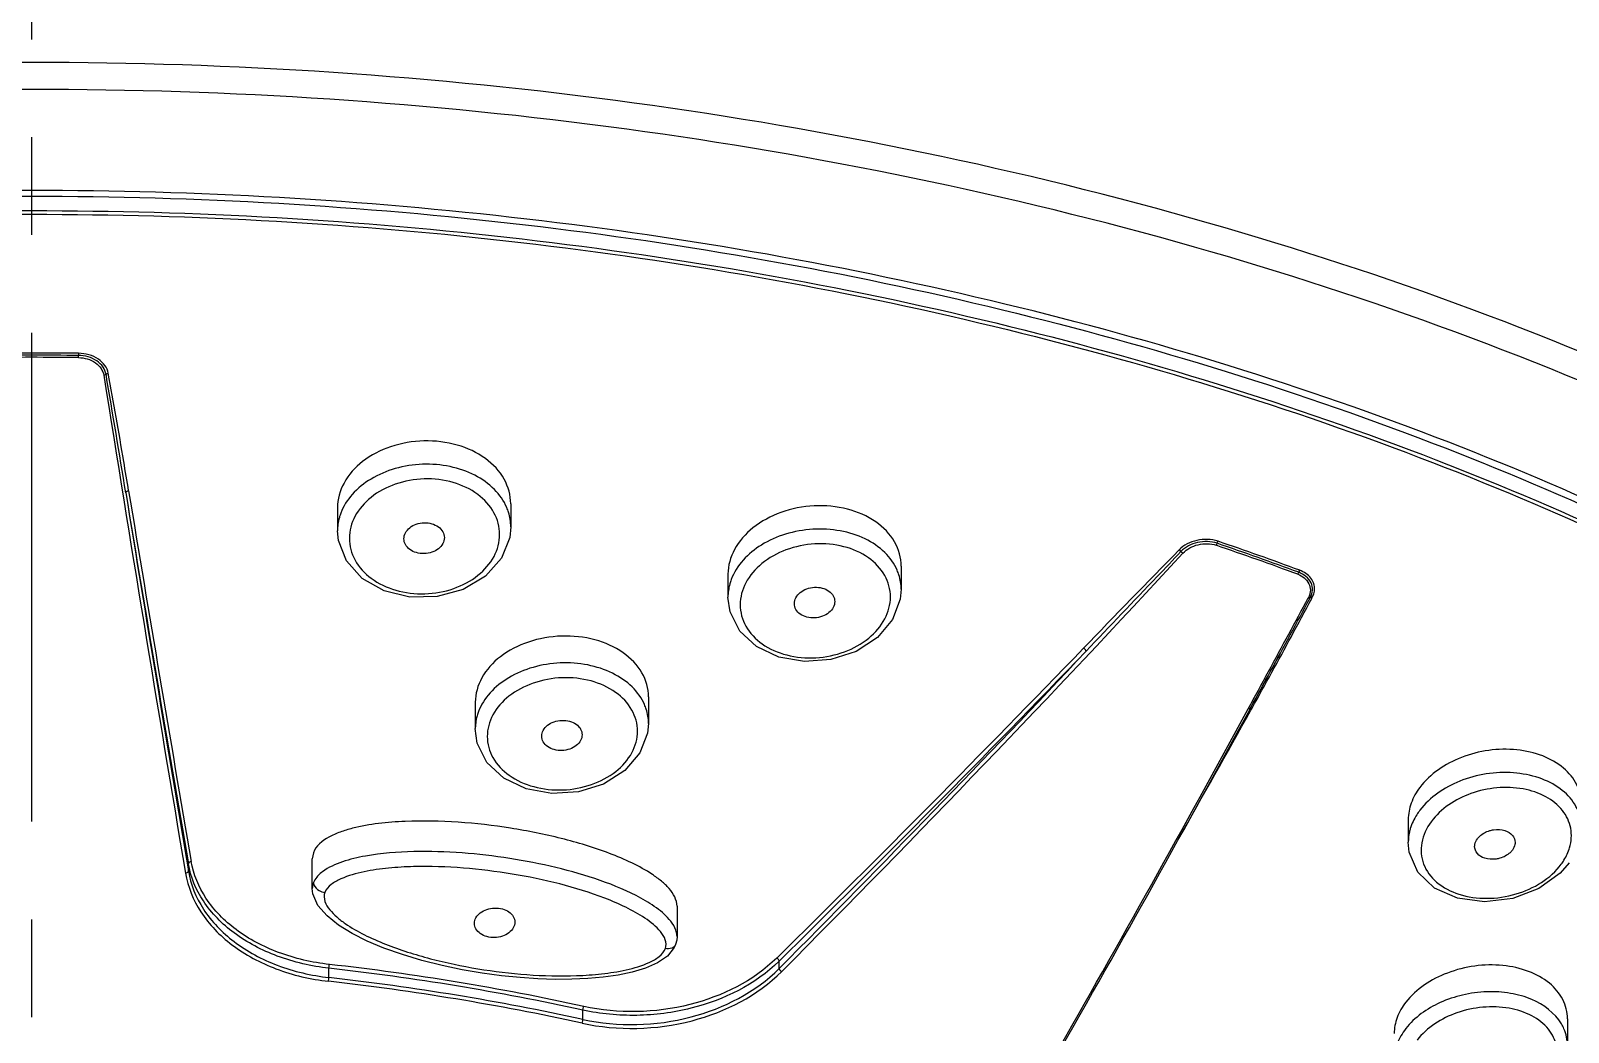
# Model space of a CAD drawing. Header units: millimetres. Extents: x 601 to 1195, y -13 to 407.
# Drawn here: x 919.64 to 939.61, y 301.3 to 314.3 of the extents above; entities that cross this region are included whole.
import ezdxf

# ---------------------------------------------------------------- set-up
doc = ezdxf.new("R2010")
doc.units = ezdxf.units.MM
doc.header["$LTSCALE"] = 0.1
doc.linetypes.add('CENTERX2', pattern=[101.6, 63.5, -12.7, 12.7, -12.7])
doc.layers.add('CENTER', color=1, linetype='CENTERX2')

msp = doc.modelspace()

# ---------------------------------------------------------------- linework, layer by layer
for p, q in [((925.8785, 308.1593), (925.8785, 307.8603)), ((925.8785, 308.1593), (925.8785, 307.8603)), ((923.6285, 308.1071), (923.6285, 307.8096)), ((923.6285, 308.1071), (923.6285, 307.8096)), ((925.8785, 307.8601), (925.8651, 307.7221)), ((930.9496, 307.3487), (930.9496, 307.0489)), ((930.9496, 307.3487), (930.9496, 307.0489)), ((928.6996, 307.2446), (928.6996, 306.9479)), ((928.6996, 307.2446), (928.6996, 306.9479)), ((928.7266, 306.7544), (928.6996, 306.9476)), ((930.9496, 307.0488), (930.9381, 306.9217)), ((936.2563, 306.9276), (936.2634, 306.941)), ((936.2823, 306.9309), (936.2897, 306.9449)), ((936.0039, 306.4565), (936.004, 306.4567)), ((925.4177, 305.5817), (925.4177, 305.2386)), ((925.4177, 305.5817), (925.4177, 305.2386)), ((927.6677, 305.652), (927.6677, 305.3068)), ((927.6677, 305.652), (927.6677, 305.3068)), ((935.4759, 305.4882), (935.4903, 305.5142)), ((935.4916, 305.511), (935.4817, 305.4929)), ((935.4924, 305.4788), (935.5071, 305.505)), ((925.4443, 305.0486), (925.4177, 305.2384)), ((927.6677, 305.3066), (927.6564, 305.1816)), ((937.5361, 304.0589), (937.5361, 303.7638)), ((937.5361, 303.7635), (937.5361, 303.7628)), ((923.3148, 303.6275), (923.3003, 303.5465)), ((921.6909, 303.3897), (921.6909, 303.4843)), ((923.3002, 303.1605), (923.3002, 303.5465)), ((939.6266, 303.494), (939.5107, 303.362)), ((923.3076, 303.0917), (923.3002, 303.1637)), ((923.3002, 303.1637), (923.3002, 303.1605)), ((923.3748, 302.9394), (923.3076, 303.0917)), ((928.0382, 302.9313), (928.0382, 302.5389)), ((928.0197, 302.434), (928.0031, 302.3962)), ((928.0198, 302.4343), (928.0197, 302.434)), ((928.0382, 302.5389), (928.0382, 302.5411)), ((929.3652, 302.1237), (929.3652, 302.2183)), ((923.517, 302.0058), (923.517, 302.1267)), ((926.8155, 301.4617), (926.8155, 301.5826)), ((939.6034, 301.4699), (939.6034, 301.1226))]:
    msp.add_line(p, q)
for points in [[(923.743, 307.4169), (923.6399, 307.6824), (923.6285, 307.8094)], [(925.8651, 307.7221), (925.7579, 307.453), (925.5494, 307.2191), (925.2603, 307.0468), (924.9229, 306.9538), (924.5694, 306.9474), (924.2332, 307.0285), (923.9474, 307.1905), (923.743, 307.4169)], [(930.9381, 306.9217), (930.8387, 306.658), (930.6408, 306.4226), (930.3635, 306.2424), (930.037, 306.1355), (929.6919, 306.1098), (929.3594, 306.1672), (929.07, 306.3034), (928.8521, 306.5058), (928.7266, 306.7544)], [(927.6564, 305.1816), (927.5571, 304.9224), (927.3599, 304.693), (927.0834, 304.519), (926.7574, 304.4178), (926.412, 304.3969), (926.0786, 304.458), (925.7879, 304.597), (925.5694, 304.8009), (925.4443, 305.0486)], [(939.5107, 303.362), (939.234, 303.1625), (938.894, 303.0324), (938.5271, 302.9881), (938.1755, 303.0354), (937.8781, 303.1684), (937.6615, 303.3745), (937.5486, 303.6351), (937.5361, 303.7635)], [(927.7838, 302.1955), (927.6293, 302.1281), (927.4567, 302.0764), (927.2729, 302.038), (927.0802, 302.0104), (926.8792, 301.9924), (926.6707, 301.9831), (926.455, 301.982), (926.2316, 301.989), (925.9995, 302.0044), (925.7579, 302.0286), (925.5066, 302.0626), (925.2484, 302.1068), (924.9865, 302.1618), (924.725, 302.2278), (924.471, 302.3039), (924.2321, 302.3885), (924.0137, 302.4801), (923.8168, 302.5788), (923.6421, 302.6861), (923.4918, 302.8052), (923.3748, 302.9394)], [(928.0031, 302.3962), (927.9126, 302.283), (927.7838, 302.1955)], [(928.0382, 302.541), (928.0344, 302.4911), (928.0198, 302.4343)]]:
    msp.add_lwpolyline(points)
for centre, radius, start, end in [((919.6516, 258.3189), 51.7985, 89.32232, 90.6776), ((919.6516, 258.3294), 51.7598, 89.32232, 90.6776), ((919.6516, 258.3406), 51.7209, 89.32232, 90.6776), ((918.318, 310.104), 1.9459, 358.64084, 359.45549), ((922.1216, 310.0685), 1.8578, 178.60107, 179.47316), ((1595.7791, 417.4002), 683.7027, 189.0523219, 189.6016068), ((702.2251, 272.6193), 221.5456, 9.268309, 9.672181), ((1612.6319, 422.5032), 701.117, 189.3744507, 189.7736376), ((1582.168, 415.1701), 669.8693, 189.1800295, 189.6058194), ((1612.5211, 422.5069), 700.9672, 189.3744507, 189.7736376), ((1091.7773, 153.6362), 220.0235, 135.60668, 136.070306), ((922.0815, 269.4807), 40.281, 69.63239, 71.23182), ((922.1656, 269.7095), 40.0656, 69.62748, 71.23672), ((922.1676, 269.7064), 40.0967, 69.62748, 71.23672), ((782.5208, 448.1917), 207.1722, 315.150305, 317.232474), ((936.0211, 307.0538), 0.2456, 331.77683, 334.91452), ((699.4566, 433.9772), 268.7085, 331.670689, 331.785209), ((852.8337, 351.3177), 94.4976, 331.658149, 331.982041), ((885.8158, 333.5578), 57.0602, 331.62116, 332.1832), ((702.5596, 432.3029), 265.1825, 331.432452, 331.670964), ((828.3055, 364.5505), 122.3677, 331.154476, 331.656993), ((702.624, 432.2911), 265.1424, 331.434809, 331.66719), ((866.238, 344.1343), 79.3122, 330.852881, 331.621032), ((770.7876, 463.2403), 225.9464, 314.56321, 315.999404), ((783.739, 447.0032), 205.4193, 315.147265, 316.746181), ((770.7858, 463.2342), 225.9945, 314.56321, 315.999404), ((713.0035, 426.5963), 253.2813, 330.2611, 331.436433), ((713.0736, 426.5811), 253.2345, 330.261086, 331.434281), ((693.8857, 440.1514), 276.6054, 330.467654, 330.864517), ((919.9121, 270.0023), 32.3757, 77.66845, 83.59651), ((919.8428, 269.4659), 32.6975, 77.70661, 83.55834), ((919.9117, 270.0025), 32.3259, 77.66845, 83.59651), ((919.843, 269.4654), 32.7472, 77.70661, 83.55834)]:
    msp.add_arc(centre, radius, start, end)
for points, knots in [([(919.6517, 324.768), (919.0048, 324.768), (917.712, 324.7351), (915.1379, 324.6001), (911.9523, 324.2843), (908.2023, 323.6652), (903.4276, 322.5379), (897.8766, 320.5959), (892.0058, 317.4149), (887.2482, 313.5343), (884.3186, 309.7346), (882.7893, 306.5224), (882.0548, 304.099), (881.7201, 301.6399), (881.7665, 299.9975), (881.8553, 299.1877)], [0, 0, 0, 0, 0.0382424, 0.0764289, 0.1523702, 0.2273559, 0.3009432, 0.4422259, 0.5736462, 0.6937318, 0.8027477, 0.853893, 0.9033727, 0.9518389, 1, 1, 1, 1]), ([(957.202, 304.0016), (956.8938, 305.4503), (955.8188, 308.3708), (953.0748, 312.3524), (949.2732, 315.9352), (944.5456, 319.0198), (939.0387, 321.518), (933.9954, 323.037), (929.7297, 323.9115), (926.4154, 324.3903), (923.6123, 324.6354), (921.3527, 324.7419), (920.2189, 324.768), (919.6517, 324.768)], [0, 0, 0, 0, 0.0967853, 0.200536, 0.3133712, 0.4359834, 0.567771, 0.7072145, 0.7791727, 0.852184, 0.9259111, 0.9629353, 1, 1, 1, 1]), ([(919.6517, 318.5656), (917.1232, 318.5656), (912.125, 318.2544), (904.9037, 316.8665), (898.2746, 314.6142), (892.5019, 311.5815), (887.8152, 307.8797), (884.9114, 304.246), (883.3869, 301.1679), (882.6489, 298.8465), (882.3017, 296.4879), (882.3342, 294.9107), (882.4147, 294.1329)], [0, 0, 0, 0, 0.1534796, 0.3030363, 0.4451277, 0.5769581, 0.6969511, 0.8052956, 0.8559126, 0.9047639, 0.952534, 1, 1, 1, 1]), ([(919.646, 318.6809), (915.9141, 318.6805), (910.3584, 318.1734), (903.2926, 316.4532), (898.4194, 314.7073), (894.0212, 312.5256), (889.1232, 309.2411), (886.1035, 306.0765), (884.6884, 303.7448)], [0, 0, 0, 0, 0.2836575, 0.4206838, 0.5520469, 0.6763569, 0.7926788, 1, 1, 1, 1]), ([(954.615, 303.7448), (953.1994, 306.0771), (950.1787, 309.2425), (945.279, 312.5275), (940.8792, 314.7093), (936.0043, 316.4552), (928.9362, 318.1749), (923.3788, 318.6812), (919.646, 318.6809)], [0, 0, 0, 0, 0.2073175, 0.3236405, 0.4479526, 0.5793183, 0.7163463, 1, 1, 1, 1]), ([(919.6517, 318.5656), (922.1801, 318.5656), (927.1783, 318.2544), (934.3997, 316.8665), (941.0288, 314.6142), (946.8015, 311.5814), (951.4881, 307.8796), (954.392, 304.2459), (955.9165, 301.1678), (956.6545, 298.8463), (957.0017, 296.4878), (956.9692, 294.9106), (956.8887, 294.1328)], [0, 0, 0, 0, 0.1534795, 0.3030362, 0.4451277, 0.5769582, 0.6969512, 0.8052956, 0.8559127, 0.9047639, 0.952534, 1, 1, 1, 1]), ([(919.6517, 313.8917), (917.0355, 313.8917), (911.8722, 313.5491), (904.45, 312.0222), (897.7214, 309.5542), (892.8205, 306.7273), (889.5667, 304.0756), (887.5411, 301.9853), (885.8944, 299.7673), (884.6477, 297.4462), (883.8192, 295.049), (883.4223, 292.6055), (883.4637, 290.149), (883.7799, 288.5418), (884.0046, 287.7544)], [0, 0, 0, 0, 0.1556216, 0.3067233, 0.4492796, 0.5802631, 0.6409905, 0.6984865, 0.7529561, 0.8047961, 0.8545991, 0.9031338, 0.951291, 1, 1, 1, 1]), ([(955.2988, 287.7542), (955.5234, 288.5417), (955.8397, 290.1489), (955.8811, 292.6054), (955.4841, 295.0489), (954.6556, 297.4461), (953.409, 299.7672), (951.7622, 301.9852), (949.7367, 304.0755), (946.4829, 306.7272), (941.5819, 309.5542), (934.8533, 312.0222), (927.4311, 313.549), (922.2678, 313.8917), (919.6517, 313.8917)], [0, 0, 0, 0, 0.048709, 0.0968661, 0.1454008, 0.1952038, 0.2470438, 0.3015134, 0.3590094, 0.4197369, 0.5507204, 0.6932767, 0.8443785, 1, 1, 1, 1]), ([(919.6517, 313.5415), (917.0674, 313.5415), (911.9664, 313.205), (904.6301, 311.7054), (897.9712, 309.2804), (893.1117, 306.5023), (889.8752, 303.8951), (887.8539, 301.8384), (886.2031, 299.655), (884.9439, 297.3688), (884.094, 295.006), (883.6668, 292.5954), (883.6696, 290.1692), (883.9556, 288.5784), (884.1643, 287.7985)], [0, 0, 0, 0, 0.1554286, 0.3063963, 0.4489243, 0.5800058, 0.6408224, 0.6984252, 0.7530062, 0.8049445, 0.8548117, 0.9033545, 0.9514448, 1, 1, 1, 1]), ([(955.1391, 287.7984), (955.3478, 288.5783), (955.6337, 290.1691), (955.6366, 292.5952), (955.2094, 295.0059), (954.3595, 297.3687), (953.1002, 299.6549), (951.4494, 301.8383), (949.4282, 303.895), (946.1917, 306.5023), (941.3322, 309.2804), (934.6733, 311.7054), (927.3369, 313.205), (922.2359, 313.5415), (919.6517, 313.5415)], [0, 0, 0, 0, 0.0485552, 0.0966454, 0.1451882, 0.1950554, 0.2469937, 0.3015747, 0.3591775, 0.4199942, 0.5510757, 0.6936037, 0.8445714, 1, 1, 1, 1]), ([(919.6517, 312.2288), (917.5032, 312.2288), (913.2484, 311.9855), (907.0647, 310.8991), (901.3084, 309.129), (896.1748, 306.7327), (891.8352, 303.7842), (888.4384, 300.3725), (886.4665, 297.157), (885.5277, 294.4999), (885.2651, 293.16), (885.1865, 292.4931)], [0, 0, 0, 0, 0.1503096, 0.2973795, 0.4382417, 0.5704293, 0.6923064, 0.8034212, 0.904905, 0.953019, 1, 1, 1, 1]), ([(885.3825, 292.5083), (885.4565, 293.169), (885.7093, 294.4971), (886.6273, 297.1342), (888.5728, 300.3312), (891.9396, 303.7278), (896.2526, 306.6673), (901.3633, 309.0585), (907.0996, 310.8261), (913.2653, 311.9112), (917.5088, 312.1542), (919.6517, 312.1542)], [0, 0, 0, 0, 0.0467425, 0.0946278, 0.195744, 0.3066627, 0.4285203, 0.5608384, 0.7019447, 0.8493338, 1, 1, 1, 1]), ([(954.1169, 292.493), (954.0383, 293.1599), (953.7757, 294.4998), (952.8369, 297.1569), (950.865, 300.3724), (947.4681, 303.7841), (943.1286, 306.7327), (937.9949, 309.1289), (932.2387, 310.8991), (926.055, 311.9855), (921.8001, 312.2288), (919.6517, 312.2288)], [0, 0, 0, 0, 0.046981, 0.095095, 0.1965787, 0.3076935, 0.4295707, 0.5617583, 0.7026206, 0.8496904, 1, 1, 1, 1]), ([(919.6517, 312.1542), (921.7952, 312.1542), (926.0399, 311.911), (932.2073, 310.8253), (937.9449, 309.0567), (943.0565, 306.6641), (947.3696, 303.723), (950.7358, 300.3247), (952.68, 297.1262), (953.5965, 294.488), (953.8484, 293.1595), (953.922, 292.4986)], [0, 0, 0, 0, 0.1506777, 0.2980761, 0.4391877, 0.5715058, 0.6933582, 0.8042678, 0.905375, 0.9532577, 1, 1, 1, 1]), ([(885.4709, 292.429), (885.5506, 293.0897), (885.8144, 294.4169), (886.7514, 297.0485), (888.7122, 300.2321), (892.0837, 303.6095), (896.3874, 306.5281), (901.4763, 308.8997), (907.1807, 310.6516), (913.3076, 311.7267), (917.5231, 311.9675), (919.6517, 311.9675)], [0, 0, 0, 0, 0.0469821, 0.0951057, 0.1966235, 0.3077726, 0.42967, 0.5618576, 0.7026999, 0.8497342, 1, 1, 1, 1]), ([(919.6517, 311.9675), (921.7802, 311.9675), (925.9957, 311.7267), (932.1226, 310.6516), (937.827, 308.8997), (942.916, 306.528), (947.2196, 303.6094), (950.5912, 300.232), (952.552, 297.0484), (953.4889, 294.4168), (953.7528, 293.0896), (953.8325, 292.4289)], [0, 0, 0, 0, 0.1502657, 0.2973001, 0.4381424, 0.57033, 0.6922275, 0.8033766, 0.9048943, 0.953018, 1, 1, 1, 1]), ([(885.507, 292.4479), (885.5891, 293.107), (885.8572, 294.4307), (886.8009, 297.0546), (888.7665, 300.2278), (892.1382, 303.5933), (896.4373, 306.5013), (901.5176, 308.8641), (907.2101, 310.6092), (913.3229, 311.6801), (917.5283, 311.9199), (919.6517, 311.9199)], [0, 0, 0, 0, 0.0469837, 0.0951204, 0.196684, 0.3078788, 0.4298032, 0.5619908, 0.7028061, 0.8497932, 1, 1, 1, 1]), ([(919.6517, 311.9199), (921.775, 311.9199), (925.9804, 311.6801), (932.0932, 310.6092), (937.7858, 308.864), (942.8661, 306.5012), (947.1652, 303.5933), (950.5369, 300.2277), (952.5024, 297.0545), (953.4461, 294.4306), (953.7143, 293.1069), (953.7963, 292.4478)], [0, 0, 0, 0, 0.1502068, 0.2971938, 0.4380092, 0.5701968, 0.6921212, 0.8033161, 0.9048796, 0.9530163, 1, 1, 1, 1]), ([(920.2633, 310.0579), (920.3403, 310.057), (920.4564, 310.0251), (920.5607, 309.9234), (920.5869, 309.8601), (920.5919, 309.8289)], [0, 0, 0, 0, 0.5379748, 0.77894, 1, 1, 1, 1]), ([(920.6215, 309.8414), (920.6157, 309.8749), (920.5864, 309.9427), (920.4724, 310.0509), (920.347, 310.0845), (920.2638, 310.0855)], [0, 0, 0, 0, 0.2200835, 0.4610638, 1, 1, 1, 1]), ([(920.6512, 309.8545), (920.6446, 309.8903), (920.6122, 309.9626), (920.4885, 310.0773), (920.3538, 310.1127), (920.2643, 310.1138)], [0, 0, 0, 0, 0.2191882, 0.4600413, 1, 1, 1, 1]), ([(920.9154, 308.3291), (920.8945, 308.4559), (920.8095, 308.9649), (920.7214, 309.4733), (920.6512, 309.8545)], [0, 0, 0, 0, 0.2489026, 1, 1, 1, 1]), ([(925.8785, 308.1593), (925.8785, 308.2692), (925.8133, 308.5029), (925.5522, 308.775), (925.18, 308.9453), (924.7494, 308.9963), (924.3203, 308.9232), (923.952, 308.7353), (923.6946, 308.4544), (923.6285, 308.218), (923.6285, 308.1071)], [0, 0, 0, 0, 0.1068477, 0.2240151, 0.3556074, 0.4972057, 0.6394478, 0.7728159, 0.8921331, 1, 1, 1, 1]), ([(925.8265, 308.1107), (925.7894, 308.1979), (925.6711, 308.3651), (925.4107, 308.547), (925.0873, 308.6573), (924.7322, 308.6862), (924.3797, 308.6316), (924.0636, 308.4988), (923.8139, 308.3001), (923.7037, 308.1263), (923.6703, 308.037)], [0, 0, 0, 0, 0.1092536, 0.2297387, 0.3610649, 0.4989232, 0.6369475, 0.7687771, 0.8900138, 1, 1, 1, 1]), ([(925.7342, 307.7614), (925.7342, 307.8585), (925.6785, 308.0642), (925.4524, 308.3055), (925.1286, 308.4564), (924.7536, 308.5008), (924.3804, 308.4344), (924.0609, 308.2662), (923.8389, 308.0166), (923.7824, 307.8086), (923.7824, 307.7106)], [0, 0, 0, 0, 0.107906, 0.2253245, 0.3564047, 0.4971155, 0.6385202, 0.7714751, 0.8910836, 1, 1, 1, 1]), ([(920.8785, 308.301), (920.8786, 308.3044), (920.8842, 308.3205), (920.9026, 308.3279), (920.9154, 308.3291)], [0, 0, 0, 0, 0.2090198, 1, 1, 1, 1]), ([(923.6703, 308.037), (923.6635, 308.0186), (923.6395, 307.945), (923.6285, 307.8672), (923.6285, 307.8096)], [0, 0, 0, 0, 0.2545326, 1, 1, 1, 1]), ([(925.8785, 307.8603), (925.8784, 307.9241), (925.8648, 308.0104), (925.835, 308.0907), (925.8265, 308.1107)], [0, 0, 0, 0, 0.7457004, 1, 1, 1, 1]), ([(930.9496, 307.3487), (930.9496, 307.4574), (930.8845, 307.6885), (930.6209, 307.9535), (930.2473, 308.1129), (929.8168, 308.1522), (929.3891, 308.069), (929.0228, 307.8746), (928.7666, 307.5918), (928.6996, 307.3553), (928.6996, 307.2446)], [0, 0, 0, 0, 0.1059272, 0.221882, 0.3527591, 0.4943727, 0.6372826, 0.7717305, 0.8920145, 1, 1, 1, 1]), ([(923.7824, 307.7106), (923.7824, 307.6135), (923.8381, 307.4078), (924.0642, 307.1666), (924.388, 307.0157), (924.763, 306.9714), (925.1362, 307.0377), (925.4557, 307.2058), (925.6777, 307.4554), (925.7342, 307.6633), (925.7342, 307.7614)], [0, 0, 0, 0, 0.1078974, 0.2253071, 0.3563878, 0.4971061, 0.6385169, 0.7714718, 0.8910774, 1, 1, 1, 1]), ([(924.491, 307.7055), (924.491, 307.7319), (924.5062, 307.7879), (924.5659, 307.855), (924.6519, 307.9002), (924.7523, 307.918), (924.8531, 307.9061), (924.9402, 307.8655), (925.001, 307.8006), (925.016, 307.7453), (925.016, 307.7192)], [0, 0, 0, 0, 0.1089404, 0.2286714, 0.3616373, 0.5030281, 0.643722, 0.7747656, 0.892171, 1, 1, 1, 1]), ([(930.8978, 307.2958), (930.8607, 307.3815), (930.7417, 307.5457), (930.4799, 307.7206), (930.1556, 307.8221), (929.8006, 307.8422), (929.4482, 307.7788), (929.05, 307.6057), (928.8108, 307.3603), (928.7413, 307.174)], [0, 0, 0, 0, 0.1083235, 0.2281041, 0.3592742, 0.4975666, 0.6365294, 0.7696379, 1, 1, 1, 1]), ([(925.016, 307.7192), (925.016, 307.6928), (925.0007, 307.6368), (924.941, 307.5697), (924.855, 307.5245), (924.7546, 307.5067), (924.6538, 307.5187), (924.5667, 307.5593), (924.5059, 307.6241), (924.491, 307.6794), (924.491, 307.7055)], [0, 0, 0, 0, 0.1089504, 0.2286886, 0.361654, 0.5030394, 0.6437286, 0.7747676, 0.8921699, 1, 1, 1, 1]), ([(930.8102, 306.9492), (930.8102, 307.0451), (930.7545, 307.2484), (930.526, 307.4829), (930.2005, 307.6232), (929.8257, 307.6561), (929.454, 307.5798), (929.1366, 307.4054), (928.9157, 307.154), (928.8583, 306.9459), (928.8583, 306.848)], [0, 0, 0, 0, 0.1069067, 0.2229998, 0.3532961, 0.4940202, 0.6361477, 0.7702773, 0.8909425, 1, 1, 1, 1]), ([(935.065, 307.6722), (934.9786, 307.7016), (934.7903, 307.7069), (934.6201, 307.623), (934.5586, 307.5603)], [0, 0, 0, 0, 0.5096802, 1, 1, 1, 1]), ([(935.0531, 307.6458), (934.9728, 307.6731), (934.7974, 307.6772), (934.64, 307.5972), (934.5836, 307.5381)], [0, 0, 0, 0, 0.5093737, 1, 1, 1, 1]), ([(934.609, 307.5165), (934.6603, 307.572), (934.8049, 307.648), (934.9674, 307.6452), (935.0415, 307.62)], [0, 0, 0, 0, 0.4911121, 1, 1, 1, 1]), ([(934.5836, 307.5381), (934.4805, 307.4299), (934.0697, 306.9983), (933.6591, 306.5666), (933.351, 306.2435)], [0, 0, 0, 0, 0.250801, 1, 1, 1, 1]), ([(928.7413, 307.174), (928.7345, 307.1556), (928.7107, 307.0825), (928.6996, 307.0051), (928.6996, 306.9479)], [0, 0, 0, 0, 0.2552009, 1, 1, 1, 1]), ([(930.9496, 307.0489), (930.9496, 307.1119), (930.936, 307.1971), (930.9063, 307.2761), (930.8978, 307.2958)], [0, 0, 0, 0, 0.7462317, 1, 1, 1, 1]), ([(936.101, 307.2434), (936.1602, 307.2214), (936.2442, 307.1587), (936.2712, 307.0354), (936.2562, 306.9766), (936.2435, 306.9497)], [0, 0, 0, 0, 0.5189182, 0.7554871, 1, 1, 1, 1]), ([(936.2634, 306.941), (936.279, 306.9704), (936.299, 307.0352), (936.2733, 307.1738), (936.1793, 307.2444), (936.1134, 307.2689)], [0, 0, 0, 0, 0.2455997, 0.4815262, 1, 1, 1, 1]), ([(936.3185, 307.0457), (936.3212, 307.0971), (936.2819, 307.2125), (936.1816, 307.2744), (936.1261, 307.295)], [0, 0, 0, 0, 0.465476, 1, 1, 1, 1]), ([(928.8583, 306.848), (928.8584, 306.7521), (928.914, 306.5489), (929.1426, 306.3145), (929.468, 306.1742), (929.8428, 306.1414), (930.2145, 306.2175), (930.5319, 306.3919), (930.7528, 306.6433), (930.8102, 306.8514), (930.8102, 306.9492)], [0, 0, 0, 0, 0.1068899, 0.222973, 0.3532702, 0.4940008, 0.6361324, 0.7702617, 0.8909282, 1, 1, 1, 1]), ([(929.5621, 306.8622), (929.5621, 306.8885), (929.5775, 306.9445), (929.637, 307.0121), (929.7224, 307.059), (929.8224, 307.0795), (929.9232, 307.0706), (930.0107, 307.0329), (930.0721, 306.9698), (930.0871, 306.9152), (930.0871, 306.8894)], [0, 0, 0, 0, 0.1090854, 0.2298733, 0.3640109, 0.5061193, 0.6468241, 0.7770857, 0.8931682, 1, 1, 1, 1]), ([(936.2634, 306.941), (936.2649, 306.9423), (936.2728, 306.947), (936.2828, 306.9465), (936.2897, 306.9449)], [0, 0, 0, 0, 0.2125966, 1, 1, 1, 1]), ([(936.2897, 306.9449), (936.294, 306.953), (936.3088, 306.9847), (936.3171, 307.0197), (936.3185, 307.0457)], [0, 0, 0, 0, 0.258698, 1, 1, 1, 1]), ([(930.0871, 306.8894), (930.0871, 306.8631), (930.0716, 306.8071), (930.0121, 306.7394), (929.9267, 306.6926), (929.8268, 306.6721), (929.726, 306.681), (929.6385, 306.7187), (929.577, 306.7818), (929.5621, 306.8364), (929.5621, 306.8622)], [0, 0, 0, 0, 0.1090992, 0.2298992, 0.3640385, 0.5061412, 0.6468411, 0.7770961, 0.8931716, 1, 1, 1, 1]), ([(936.2375, 306.9377), (936.2401, 306.937), (936.2487, 306.9356), (936.2587, 306.937), (936.2634, 306.941)], [0, 0, 0, 0, 0.2954223, 1, 1, 1, 1]), ([(927.6677, 305.652), (927.6677, 305.7597), (927.6018, 305.9894), (927.3391, 306.2531), (926.9672, 306.4156), (926.5377, 306.4612), (926.1101, 306.3861), (925.7428, 306.2001), (925.485, 305.9242), (925.4177, 305.6908), (925.4177, 305.5817)], [0, 0, 0, 0, 0.1055442, 0.2219704, 0.3537178, 0.4961273, 0.6394302, 0.7736345, 0.8930382, 1, 1, 1, 1]), ([(933.351, 306.2435), (933.3505, 306.2472), (933.3443, 306.2638), (933.3305, 306.2771), (933.3182, 306.2831)], [0, 0, 0, 0, 0.2176938, 1, 1, 1, 1]), ([(927.616, 305.5511), (927.5787, 305.6365), (927.4596, 305.8), (927.1988, 305.9757), (926.8756, 306.0806), (926.5211, 306.1057), (926.1694, 306.0495), (925.8539, 305.9173), (925.6041, 305.7214), (925.4932, 305.5497), (925.4596, 305.4615)], [0, 0, 0, 0, 0.1080722, 0.2280276, 0.3594653, 0.4978739, 0.6366337, 0.769095, 0.8905295, 1, 1, 1, 1]), ([(927.5252, 305.2054), (927.5252, 305.3004), (927.4687, 305.5023), (927.2411, 305.7355), (926.9174, 305.8787), (926.5436, 305.9177), (926.1719, 305.8495), (925.8534, 305.6833), (925.631, 305.4385), (925.5734, 305.2334), (925.5734, 305.1371)], [0, 0, 0, 0, 0.1064876, 0.2230897, 0.3543324, 0.4959229, 0.63848, 0.7723456, 0.8920539, 1, 1, 1, 1]), ([(927.6677, 305.3068), (927.6677, 305.3691), (927.6541, 305.4534), (927.6245, 305.5316), (927.616, 305.5511)], [0, 0, 0, 0, 0.7456063, 1, 1, 1, 1]), ([(925.4596, 305.4615), (925.4527, 305.4434), (925.4288, 305.3714), (925.4177, 305.2951), (925.4177, 305.2386)], [0, 0, 0, 0, 0.2550548, 1, 1, 1, 1]), ([(925.5734, 305.1371), (925.5734, 305.0422), (925.6298, 304.8403), (925.8575, 304.6072), (926.1812, 304.464), (926.5549, 304.425), (926.9266, 304.4931), (927.2451, 304.6593), (927.4676, 304.9041), (927.5252, 305.1092), (927.5252, 305.2054)], [0, 0, 0, 0, 0.1064768, 0.2230721, 0.3543158, 0.4959121, 0.6384737, 0.7723392, 0.8920461, 1, 1, 1, 1]), ([(926.2802, 305.1413), (926.2802, 305.1672), (926.2957, 305.2224), (926.3556, 305.2883), (926.4413, 305.333), (926.5413, 305.3513), (926.6418, 305.3407), (926.7288, 305.3022), (926.79, 305.2395), (926.8052, 305.1852), (926.8052, 305.1597)], [0, 0, 0, 0, 0.1079727, 0.2278048, 0.3616828, 0.5042253, 0.6457969, 0.777003, 0.8935932, 1, 1, 1, 1]), ([(926.8052, 305.1597), (926.8052, 305.1338), (926.7897, 305.0786), (926.7298, 305.0128), (926.6441, 304.9681), (926.5441, 304.9498), (926.4436, 304.9603), (926.3566, 304.9988), (926.2954, 305.0616), (926.2802, 305.1158), (926.2802, 305.1413)], [0, 0, 0, 0, 0.1079854, 0.2278283, 0.3617069, 0.5042426, 0.645808, 0.7770074, 0.8935926, 1, 1, 1, 1]), ([(939.7861, 304.2529), (939.7862, 304.3402), (939.7427, 304.5231), (939.5555, 304.7478), (939.278, 304.9028), (938.8223, 305.0041), (938.2297, 304.9228), (937.8198, 304.6528), (937.6869, 304.4758)], [0, 0, 0, 0, 0.101076, 0.2087862, 0.3293833, 0.4627362, 0.743694, 1, 1, 1, 1]), ([(939.7826, 304.0154), (939.7731, 304.0998), (939.7111, 304.273), (939.5105, 304.4777), (939.2301, 304.6158), (938.7824, 304.6998), (938.21, 304.6119), (937.8156, 304.3489), (937.6869, 304.1784)], [0, 0, 0, 0, 0.1009326, 0.2101955, 0.3324493, 0.4665832, 0.7462203, 1, 1, 1, 1]), ([(937.6869, 304.4758), (937.6402, 304.4136), (937.5649, 304.2812), (937.5361, 304.1304), (937.5361, 304.0583)], [0, 0, 0, 0, 0.5187425, 1, 1, 1, 1]), ([(939.632, 303.6922), (939.6558, 303.773), (939.6684, 303.9492), (939.5505, 304.1949), (939.3222, 304.374), (939.0219, 304.4721), (938.684, 304.4833), (938.2534, 304.3894), (937.9586, 304.1995), (937.8341, 304.0297)], [0, 0, 0, 0, 0.1045016, 0.2093304, 0.3248807, 0.4547979, 0.5953812, 0.7387895, 1, 1, 1, 1]), ([(937.6869, 304.1784), (937.6728, 304.1598), (937.6216, 304.0861), (937.5823, 304.0039), (937.563, 303.9403)], [0, 0, 0, 0, 0.2595774, 1, 1, 1, 1]), ([(928.038, 302.9313), (928.0381, 303.0151), (927.9651, 303.1405), (927.8354, 303.2611), (927.6756, 303.3778), (927.4502, 303.5001), (927.0578, 303.6654), (926.5318, 303.8233), (925.874, 303.9555), (925.1952, 304.0331), (924.6204, 304.0464), (924.1613, 304.0112), (923.8794, 303.9631), (923.6632, 303.8983), (923.4774, 303.8188), (923.3475, 303.7161), (923.3148, 303.6275)], [0, 0, 0, 0, 0.0486884, 0.07574, 0.1040128, 0.1630776, 0.2244112, 0.3511418, 0.4813655, 0.6138424, 0.7476733, 0.8146863, 0.8810728, 0.9136063, 0.9450918, 1, 1, 1, 1]), ([(937.8341, 304.0297), (937.775, 303.9491), (937.6875, 303.7689), (937.7115, 303.466), (937.9007, 303.2175), (938.2011, 303.0653), (938.5644, 303.0171), (939.046, 303.0885), (939.3858, 303.2905), (939.5244, 303.4796)], [0, 0, 0, 0, 0.1131436, 0.217497, 0.32675, 0.4509463, 0.5896318, 0.7345725, 1, 1, 1, 1]), ([(937.563, 303.9403), (937.5586, 303.9257), (937.5433, 303.868), (937.5362, 303.8081), (937.5361, 303.7636)], [0, 0, 0, 0, 0.2548467, 1, 1, 1, 1]), ([(938.3986, 303.7094), (938.3986, 303.7179), (938.4018, 303.7534), (938.4178, 303.787), (938.4338, 303.8088)], [0, 0, 0, 0, 0.2391582, 1, 1, 1, 1]), ([(938.4338, 303.8088), (938.4427, 303.8209), (938.4863, 303.8689), (938.5465, 303.9001), (938.5941, 303.9139)], [0, 0, 0, 0, 0.2323679, 1, 1, 1, 1]), ([(938.5941, 303.9139), (938.6106, 303.9187), (938.6758, 303.9328), (938.7456, 303.9291), (938.7927, 303.9137)], [0, 0, 0, 0, 0.2575875, 1, 1, 1, 1]), ([(938.7927, 303.9137), (938.8288, 303.9019), (938.8946, 303.8653), (938.9236, 303.7931), (938.9236, 303.7602)], [0, 0, 0, 0, 0.5359471, 1, 1, 1, 1]), ([(938.9236, 303.7602), (938.9236, 303.7517), (938.9204, 303.7162), (938.9044, 303.6826), (938.8885, 303.6608)], [0, 0, 0, 0, 0.2391657, 1, 1, 1, 1]), ([(927.976, 302.7121), (927.9284, 302.7811), (927.7971, 302.9013), (927.4856, 303.0944), (927.037, 303.2792), (926.4637, 303.4436), (925.8627, 303.5611), (925.2447, 303.6331), (924.6179, 303.653), (924.0944, 303.6131), (923.6965, 303.5191), (923.5099, 303.4381), (923.4326, 303.3804)], [0, 0, 0, 0, 0.0524815, 0.1092964, 0.2294749, 0.3545731, 0.4825886, 0.612583, 0.7438541, 0.8751368, 0.9395541, 1, 1, 1, 1]), ([(938.5291, 303.5561), (938.4932, 303.5679), (938.4276, 303.6045), (938.3987, 303.6766), (938.3986, 303.7094)], [0, 0, 0, 0, 0.5358426, 1, 1, 1, 1]), ([(938.7271, 303.5554), (938.7107, 303.5507), (938.6456, 303.5368), (938.5761, 303.5407), (938.5291, 303.5561)], [0, 0, 0, 0, 0.2576853, 1, 1, 1, 1]), ([(938.8885, 303.6608), (938.8796, 303.6487), (938.8357, 303.6004), (938.775, 303.5691), (938.7271, 303.5554)], [0, 0, 0, 0, 0.2323316, 1, 1, 1, 1]), ([(939.5244, 303.4796), (939.5366, 303.4962), (939.5812, 303.5622), (939.6153, 303.6356), (939.632, 303.6922)], [0, 0, 0, 0, 0.2591092, 1, 1, 1, 1]), ([(921.6542, 303.361), (921.6589, 303.3615), (921.6743, 303.3647), (921.6906, 303.3783), (921.6909, 303.3897)], [0, 0, 0, 0, 0.2951048, 1, 1, 1, 1]), ([(921.6542, 303.361), (921.6842, 303.1837), (921.8318, 302.824), (922.2552, 302.3925), (922.8345, 302.0859), (923.2788, 301.9832), (923.5111, 301.9569)], [0, 0, 0, 0, 0.2174655, 0.4549024, 0.7173166, 1, 1, 1, 1]), ([(921.6909, 303.4843), (921.691, 303.4878), (921.6963, 303.5042), (921.7148, 303.5122), (921.7277, 303.5134)], [0, 0, 0, 0, 0.2137381, 1, 1, 1, 1]), ([(923.517, 302.1267), (923.2888, 302.1526), (922.8527, 302.2522), (922.2836, 302.5482), (921.8669, 302.9643), (921.7205, 303.3128), (921.6909, 303.4843)], [0, 0, 0, 0, 0.2843782, 0.5476383, 0.7844652, 1, 1, 1, 1]), ([(921.6909, 303.3897), (921.7204, 303.215), (921.8654, 302.8606), (922.2816, 302.4351), (922.8514, 302.1328), (923.2885, 302.0317), (923.517, 302.0058)], [0, 0, 0, 0, 0.217709, 0.45521, 0.7175209, 1, 1, 1, 1]), ([(923.5229, 302.176), (923.2985, 302.2014), (922.8697, 302.2995), (922.3101, 302.5912), (921.9005, 303.0013), (921.7568, 303.3445), (921.7277, 303.5134)], [0, 0, 0, 0, 0.2841907, 0.5473556, 0.7842408, 1, 1, 1, 1]), ([(927.8866, 302.3812), (927.8998, 302.4175), (927.8942, 302.504), (927.8244, 302.6077), (927.7311, 302.6989), (927.5819, 302.8087), (927.3707, 302.9247), (927.0034, 303.081), (926.5114, 303.2315), (925.8962, 303.3589), (925.2614, 303.4367), (924.7235, 303.4555), (924.2923, 303.4313), (923.9748, 303.3867), (923.7198, 303.3164), (923.5453, 303.2238), (923.4781, 303.1517), (923.4633, 303.1109)], [0, 0, 0, 0, 0.0238113, 0.04899, 0.0759376, 0.1041601, 0.1630868, 0.224216, 0.350385, 0.4799274, 0.611673, 0.7448241, 0.8116044, 0.8780262, 0.9427658, 0.9731922, 1, 1, 1, 1]), ([(923.378, 303.333), (923.371, 303.3259), (923.3455, 303.2976), (923.3249, 303.2644), (923.3148, 303.2382)], [0, 0, 0, 0, 0.2627532, 1, 1, 1, 1]), ([(923.3148, 303.2382), (923.3153, 303.2289), (923.3261, 303.1862), (923.3615, 303.1539), (923.3909, 303.1371)], [0, 0, 0, 0, 0.2163481, 1, 1, 1, 1]), ([(923.4633, 303.1109), (923.45, 303.0744), (923.4559, 302.9872), (923.5252, 302.882), (923.6185, 302.7885), (923.7674, 302.6757), (923.9783, 302.5559), (924.2508, 302.436), (924.538, 302.3341), (924.9369, 302.2184), (925.4534, 302.1101), (926.0888, 302.0339), (926.6271, 302.0197), (927.0584, 302.0491), (927.3759, 302.0982), (927.6306, 302.1725), (927.8046, 302.2676), (927.8717, 302.3402), (927.8866, 302.3812)], [0, 0, 0, 0, 0.0239059, 0.0493132, 0.0764748, 0.1048725, 0.164039, 0.2252885, 0.2878993, 0.3514944, 0.4807911, 0.6121706, 0.7449322, 0.8115565, 0.8778852, 0.9426492, 0.9731452, 1, 1, 1, 1]), ([(925.4067, 302.7092), (925.4067, 302.7346), (925.4224, 302.7889), (925.4826, 302.8529), (925.5683, 302.8961), (925.6681, 302.9134), (925.7682, 302.9027), (925.855, 302.865), (925.9163, 302.8037), (925.9317, 302.7502), (925.9317, 302.7252)], [0, 0, 0, 0, 0.1067186, 0.2260369, 0.3603046, 0.503795, 0.6464111, 0.7782826, 0.8946936, 1, 1, 1, 1]), ([(925.9317, 302.7252), (925.9317, 302.6998), (925.916, 302.6456), (925.8558, 302.5815), (925.77, 302.5384), (925.6703, 302.5211), (925.5702, 302.5318), (925.4834, 302.5695), (925.4221, 302.6308), (925.4067, 302.6842), (925.4067, 302.7092)], [0, 0, 0, 0, 0.1067325, 0.2260634, 0.360332, 0.5038141, 0.6464224, 0.7782861, 0.8946921, 1, 1, 1, 1]), ([(928.0382, 302.5411), (928.038, 302.5559), (928.0311, 302.6172), (928.0023, 302.6739), (927.976, 302.7121)], [0, 0, 0, 0, 0.2423814, 1, 1, 1, 1]), ([(928.0196, 302.434), (928.0121, 302.4132), (927.9675, 302.377), (927.9147, 302.3769), (927.8866, 302.3812)], [0, 0, 0, 0, 0.4377457, 1, 1, 1, 1]), ([(923.517, 302.1267), (923.517, 302.1396), (923.5188, 302.1561), (923.522, 302.1724), (923.5229, 302.176)], [0, 0, 0, 0, 0.7741578, 1, 1, 1, 1]), ([(929.3652, 302.2183), (929.0561, 301.9149), (928.4171, 301.6044), (927.5189, 301.4887), (927.0442, 301.5325), (926.8155, 301.5826)], [0, 0, 0, 0, 0.479118, 0.7409313, 1, 1, 1, 1]), ([(929.3332, 302.2588), (929.0296, 301.9599), (928.1924, 301.5494), (927.2758, 301.5326), (926.8265, 301.631)], [0, 0, 0, 0, 0.4808789, 1, 1, 1, 1]), ([(929.3652, 302.2183), (929.3648, 302.2222), (929.3592, 302.239), (929.3455, 302.2528), (929.3332, 302.2588)], [0, 0, 0, 0, 0.2208272, 1, 1, 1, 1]), ([(939.6034, 301.4703), (939.6034, 301.5556), (939.5593, 301.7351), (939.3714, 301.9536), (939.0944, 302.1036), (938.6397, 302.2015), (938.0502, 302.1226), (937.6382, 301.8597), (937.5041, 301.6854)], [0, 0, 0, 0, 0.0994936, 0.2062943, 0.3268403, 0.4607639, 0.7435049, 1, 1, 1, 1]), ([(923.5111, 301.9569), (923.512, 301.9606), (923.5152, 301.9767), (923.517, 301.9931), (923.517, 302.0058)], [0, 0, 0, 0, 0.2272164, 1, 1, 1, 1]), ([(926.8046, 301.4136), (927.2698, 301.3118), (928.2219, 301.3335), (929.0852, 301.7698), (929.3975, 302.0836)], [0, 0, 0, 0, 0.5182341, 1, 1, 1, 1]), ([(926.8155, 301.4617), (927.2729, 301.3615), (928.2098, 301.3835), (929.0584, 301.8144), (929.3652, 302.1237)], [0, 0, 0, 0, 0.5180802, 1, 1, 1, 1]), ([(929.3975, 302.0836), (929.3852, 302.0896), (929.3715, 302.1032), (929.3657, 302.1199), (929.3652, 302.1237)], [0, 0, 0, 0, 0.7805014, 1, 1, 1, 1]), ([(939.5248, 301.4054), (939.4407, 301.5473), (939.2115, 301.7148), (938.8599, 301.8115), (938.5531, 301.8307), (938.2421, 301.789), (937.867, 301.664), (937.618, 301.4895), (937.5041, 301.3423)], [0, 0, 0, 0, 0.2172335, 0.3445291, 0.4800799, 0.6187638, 0.7549567, 1, 1, 1, 1]), ([(926.8155, 301.5826), (926.8155, 301.5954), (926.8188, 301.6121), (926.8248, 301.6276), (926.8265, 301.631)], [0, 0, 0, 0, 0.7695777, 1, 1, 1, 1]), ([(937.5041, 301.6854), (937.4576, 301.6249), (937.3823, 301.4961), (937.3534, 301.3485), (937.3534, 301.2781)], [0, 0, 0, 0, 0.5201568, 1, 1, 1, 1]), ([(939.4489, 300.8649), (939.4728, 300.9434), (939.4855, 301.1159), (939.3663, 301.3554), (939.138, 301.5283), (938.8389, 301.6227), (938.5021, 301.6333), (938.0731, 301.5421), (937.777, 301.3579), (937.6511, 301.1909)], [0, 0, 0, 0, 0.1028118, 0.2062552, 0.3214416, 0.4519161, 0.5935657, 0.7381136, 1, 1, 1, 1]), ([(926.8046, 301.4136), (926.8063, 301.4171), (926.8122, 301.4325), (926.8155, 301.449), (926.8155, 301.4617)], [0, 0, 0, 0, 0.2316714, 1, 1, 1, 1]), ([(939.6034, 301.124), (939.6033, 301.197), (939.5823, 301.2965), (939.5376, 301.3838), (939.5248, 301.4054)], [0, 0, 0, 0, 0.7443802, 1, 1, 1, 1]), ([(937.5041, 301.3423), (937.4576, 301.2822), (937.3823, 301.154), (937.3534, 301.007), (937.3534, 300.9368)], [0, 0, 0, 0, 0.5202008, 1, 1, 1, 1])]:
    msp.add_open_spline(points, degree=3, knots=knots)
for points in [[(920.5919, 309.8289), (920.6026, 309.8299), (920.6138, 309.8339), (920.6215, 309.8414)], [(920.6215, 309.8414), (920.6291, 309.8491), (920.6404, 309.8534), (920.6512, 309.8545)], [(934.5836, 307.5381), (934.5772, 307.5473), (934.5685, 307.5553), (934.5586, 307.5603)], [(935.0415, 307.62), (935.0469, 307.6277), (935.0506, 307.6367), (935.0531, 307.6458)], [(935.0531, 307.6458), (935.0556, 307.6551), (935.0595, 307.6643), (935.065, 307.6722)], [(934.609, 307.5165), (934.599, 307.5214), (934.5901, 307.5291), (934.5836, 307.5381)], [(936.101, 307.2434), (936.1067, 307.2509), (936.1107, 307.2598), (936.1134, 307.2689)], [(936.1134, 307.2689), (936.1161, 307.2782), (936.1202, 307.2873), (936.1261, 307.295)], [(935.4848, 305.5039), (935.4915, 305.5071), (935.4999, 305.5068), (935.5071, 305.505)], [(923.4326, 303.3804), (923.4133, 303.366), (923.3948, 303.3503), (923.378, 303.333)], [(923.3148, 303.2382), (923.3056, 303.2146), (923.3006, 303.189), (923.3002, 303.1637)], [(923.3909, 303.1371), (923.4132, 303.1244), (923.438, 303.1154), (923.4633, 303.1109)]]:
    msp.add_open_spline(points, degree=3)
at = {"layer": 'CENTER'}
msp.add_line((919.6517, 330.7011), (919.6517, 74.0498), dxfattribs=at)

doc.saveas('drawing.dxf')
